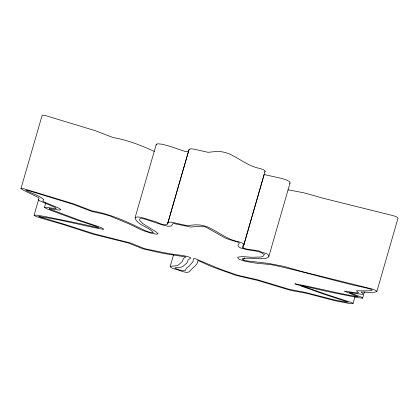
<?xml version="1.0" encoding="UTF-8"?>
<svg xmlns="http://www.w3.org/2000/svg" width="419" height="419" viewBox="0 0 419 419"><rect width="100%" height="100%" fill="white"/><g stroke="black" fill="none" stroke-linecap="round" stroke-linejoin="round"><path stroke-width="0.63" d="M156.125 145.037L156.439 144.23L157.78 143.79L162.321 144.262L169.994 146.315L185.156 151.474L186.879 151.615L188.204 151.233A59.828 7.291 16.1 0 0 188.592 150.877L189.278 149.169L191.488 148.813A10.774 1.315 16.1 0 1 193.594 149.085L207.981 152.296L216.56 151.489L221.599 151.751A6.683 0.817 16.1 0 1 223.646 152.165L224.296 152.322A5.84 0.712 16.1 0 1 226.208 152.841A5.939 0.723 16.1 0 1 227.559 153.26A6.102 0.744 16.1 0 1 228.905 153.731C239.432 158.408 248.472 166.432 260.094 168.501A7.537 0.917 16.1 0 1 261.807 169.119L262.634 169.449A7.521 0.917 16.1 0 1 263.886 170.03L264.955 170.805L265.091 171.429L243.931 244.738C236.892 250.379 258.214 249.279 260.681 251.767A7.772 0.948 16.1 0 1 263.305 252.578L263.923 252.788A7.359 0.896 16.1 0 1 265.546 253.395C268.28 253.615 270.842 257.345 266.61 258.109A74.111 9.035 16.1 0 1 264.897 258.408C257.434 259.544 249.347 257.193 242.234 258.753L242.585 259.571L243.586 260.262L246.451 260.848L265.468 263.038A60.299 7.348 16.1 0 1 269.658 263.614L282.521 266.112A20.07 2.446 16.1 0 1 285.37 266.824L302.141 271.585L371.988 288.958A6.913 0.843 16.1 0 1 374.088 289.691A6.725 0.822 16.1 0 1 374.974 290.042A6.578 0.801 16.1 0 1 375.675 290.362L376.891 291.273L375.775 291.912A101.01 12.308 16.1 0 1 373.968 292.247L370.569 292.42A60.064 7.322 16.1 0 1 368.217 292.331L361.073 292.012L363.158 293.929L362.362 294.421L349.174 292.457L361.697 297.275A7.243 0.885 16.1 0 1 362.671 297.998L362.65 298.092A6.793 0.828 16.1 0 1 362.377 298.197L357.973 297.647L331.345 292.315A47.53 5.793 16.1 0 1 326.789 291.336L300.496 285.344L326.925 294.552L351.054 302.429A7.285 0.89 16.1 0 1 352.583 303.178M173.576 254.783L170.14 266.688L171.476 267.762A8.783 1.068 16.1 0 0 174.304 268.946C178.122 269.223 187.885 275.231 190.409 270.59C192.651 267.359 198.082 264.955 197.878 260.445L208.798 265.358A70.675 8.616 16.1 0 0 213.02 267.113L235.708 275.288L257.444 280.353L288.99 289.875A16.545 2.016 16.1 0 0 292.42 290.702L305.357 293.075A9.92 1.21 16.1 0 1 307.022 293.441L335.441 300.821L349.912 303.592L352.918 303.723L352.578 303.173M243.931 244.738L243.795 244.12L242.721 243.339A7.521 0.917 16.1 0 0 241.475 242.758L240.647 242.428A7.537 0.917 16.1 0 0 238.935 241.815C227.308 239.757 218.278 231.707 207.745 227.04A6.102 0.744 16.1 0 0 206.394 226.574A5.939 0.723 16.1 0 0 205.048 226.15A5.84 0.712 16.1 0 0 203.131 225.632L202.487 225.474A6.683 0.817 16.1 0 0 200.439 225.066L195.401 224.799L186.822 225.611L172.434 222.395A10.774 1.315 16.1 0 0 170.329 222.122L168.119 222.479L167.432 224.191A59.828 7.291 16.1 0 1 167.045 224.547C162.095 225.977 157.345 221.4 152.574 220.865C150.411 220.483 130.812 212.553 136.301 220.556A152.076 18.536 16.1 0 0 137.118 221.373C141.36 226.239 150.143 227.816 153.296 232.744C148.818 232.618 144.712 230.424 140.784 228.475C125.297 220.782 109.202 213.873 92.075 210.893A8.066 0.985 16.1 0 1 91.159 210.568L74.048 203.98L24.653 189A6.515 0.796 16.1 0 0 23.469 188.749L22.013 188.524A5.96 0.728 16.1 0 0 20.997 188.576L22.448 189.718L38.433 197.538L39.145 198.407L38.113 199.528L39.486 200.748L54.151 207.023L56.094 208.17L55.931 208.646A6.615 0.807 16.1 0 1 55.051 208.625L46.389 207.243L44.451 207.368L46.163 208.479L50.579 210.254L77.426 220.185L95.731 226.27L99.004 227.852L82.705 224.275A45.404 5.531 16.1 0 0 77.992 223.227L44.21 216.361L36.264 215.136L34.075 215.277L35.814 216.34L39.695 217.718L63.264 224.553L90.483 233.352A36.16 4.405 16.1 0 0 95.003 234.671L128.397 242.989L142.738 248.739L160.152 252.772A161.001 19.62 16.1 0 0 165.463 253.741L185.847 256.978L183.595 258.408L182.312 261.535L178.305 265.096L176.588 265.74L171.366 266.206L170.14 266.688M268.867 256.365L290.027 183.056L289.55 181.616L286.706 180.086A7.359 0.896 16.1 0 0 285.082 179.479L284.464 179.264A7.772 0.948 16.1 0 0 281.84 178.457L263.996 174.508M20.95 188.644L42.157 115.262A5.96 0.728 16.1 0 1 43.173 115.209L44.634 115.435A6.515 0.796 16.1 0 1 45.812 115.686L95.207 130.67L112.318 137.259A8.066 0.985 16.1 0 0 113.235 137.584C127.586 140.087 141.224 145.335 154.381 151.495M34.075 215.277L38.595 199.617M44.451 207.368L45.713 202.985M135.023 217.906L156.182 144.597M167.747 223.248L189.016 149.552M167.663 223.646L188.822 150.332M242.926 247.886L264.085 174.571M243.586 260.262L244.308 257.758M352.997 303.655L354.982 296.762M362.65 298.092L364.457 291.828M376.891 291.367L398.05 218.058L396.835 217.052A6.578 0.801 16.1 0 0 396.133 216.733A6.725 0.822 16.1 0 0 395.248 216.377A6.913 0.843 16.1 0 0 393.148 215.649L323.3 198.276L306.53 193.515A20.07 2.446 16.1 0 0 303.686 192.798L290.817 190.305A60.299 7.348 16.1 0 0 287.968 189.896M290.027 183.056L289.848 183.506M265.091 171.429L264.614 172.041M264.289 254.506C263.389 258.198 257.947 256.727 255.145 257.177C249.373 257.722 243.25 255.752 237.699 257.25L238.097 258.444L239.589 259.434L245.56 261.377L255.731 263.132L267.264 264.242A57.188 6.971 16.1 0 1 272.109 264.85C297.102 270.046 321.677 277.289 346.492 283.354C357.878 286.732 391.964 291.786 356.396 290.728L358.58 292.797L357.47 292.96L344.245 291.116L358.025 296.752C336.834 293.305 315.916 287.644 294.876 283.789L324.516 294.395L348.351 302.23L345.272 302.02L333.749 299.774L306.451 292.661L289.429 289.356L257.271 279.698L238.023 275.356L220.326 269.208L194.882 258.533L193.41 258.733L193.007 261.634L189.048 266.254L186.287 268.307L185.491 270.218L184.852 270.674L179.84 270.072L174.854 268.207L175.09 267.783L181.087 267.16L182.988 266.416L186.596 263.268L187.503 261.906L188.084 259.9L190.551 258.266L190.802 257.711C184.276 254.962 176.708 255.155 169.774 253.668A116.042 14.141 16.1 0 1 164.573 252.798L144.754 248.724L130.77 243.072L94.348 233.875L66.516 224.945A45.152 5.505 16.1 0 0 58.597 222.541L38.695 216.565C60.446 219.362 81.799 225.453 103.346 229.355L103.619 229.203L102.99 228.549L99.376 226.899L78.94 220.033L49.751 209.118L49.191 208.61L58.896 210.055L60.865 209.846L59.687 208.672L57.293 207.447L44.854 202.272A10.496 1.278 16.1 0 1 42.775 200.958L43.78 199.648C38.789 195.055 31.509 193.599 25.711 190.126L28.927 190.75L72.34 204.063L91.771 211.427L104.043 214.182L109.757 215.9L128.036 223.453L142.203 230.241L150.83 233.126L156.685 234.216L158.11 233.818L156.177 231.948L142.889 223.636L139.93 220.577L139.579 219.509L139.836 218.943L141.303 218.524L144.707 219.032L162.682 225.003L167.946 226.265L171.455 226.03L172.796 223.783L173.843 223.547L190.818 227.051L200.188 226.223L204.158 226.517L206.467 227.407L224.741 237.788L228.648 239.364L237.531 241.999L238.998 242.69L239.338 243.303C235.274 246.115 240.82 248.546 243.743 248.718C250.253 251.122 258.932 249.986 264.289 254.506"/></g></svg>
